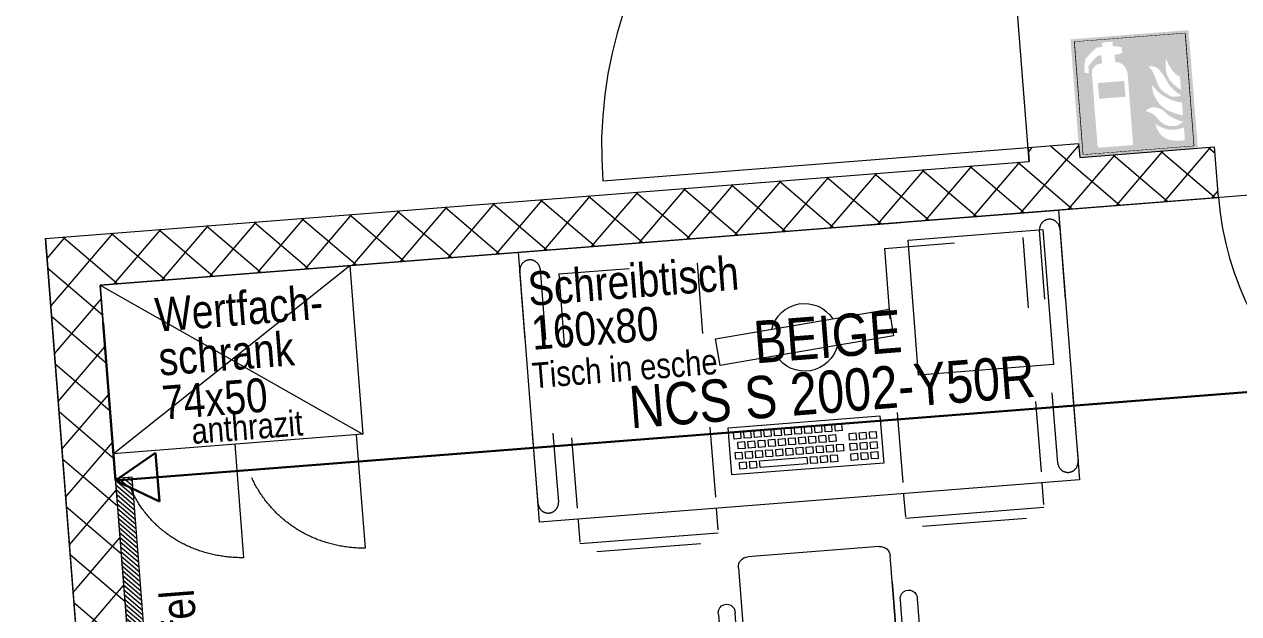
# Model space of a CAD drawing. Header units: millimetres. Extents: x 1954135 to 2038297, y 1349223 to 1397094.
# Drawn here: x 1969559 to 1973147, y 1368580 to 1370321 of the extents above; entities that cross this region are included whole.
import ezdxf
from ezdxf.enums import TextEntityAlignment as Align

# ---------------------------------------------------------------- set-up
doc = ezdxf.new("R2010")
doc.units = ezdxf.units.MM
doc.header["$MEASUREMENT"] = 0
for name, pattern in [('DGN Style 2', [694.23873, 416.543238, -277.695492]), ('DGN Style 5', [485.967111, 208.271619, -277.695492]), ('VERDECKT', [95.25, 63.5, -31.75])]:
    doc.linetypes.add(name, pattern=pattern)
doc.layers.get('Defpoints').update_dxf_attribs({"lineweight": 0})
for name, color, linetype, lineweight in [('01_Grundriss', 7, 'Continuous', 0), ('01_Möbel_Nebenräume', 7, 'Continuous', 0), ('04_Bemassung', 1, 'Continuous', 0), ('10_Einrichtung', 7, 'Continuous', 0), ('12_Deko', 7, 'Continuous', 0), ('16_Brandschutz', 94, 'Continuous', 0)]:
    doc.layers.add(name, color=color, linetype=linetype, lineweight=lineweight)
doc.layers.add('15_Flächen (Construction)', color=6, linetype='Continuous', lineweight=0, plot=False)
doc.styles.add('Rossmann', font='ARIALN.TTF', dxfattribs={"height": 100})
doc.styles.add('SIMPLEX-5 für bm', font='simplex.shx')
doc.styles.add('Style-Arial Narrow', font='ARIALN.TTF')
doc.dimstyles.new('FP7', dxfattribs={"dimtxt": 0.15, "dimasz": 0.11, "dimexe": 0.05, "dimexo": 0.0625, "dimgap": 0.1, "dimtad": 1, "dimzin": 7, "dimdsep": 46, "dimtxsty": 'SIMPLEX-5 für bm', "dimblk": 'OBLIQUE', "dimcen": 0, "dimclrd": 256, "dimclre": 256, "dimadec": 0, "dimazin": 0, "dimtfac": 1, "dimtdec": 0, "dimtmove": 2, "dimatfit": 1, "dimldrblk": 'OBLIQUE', "dimfxl": 0.05, "dimfxlon": 1, "dimtolj": 1, "dimtzin": 7, "dimlwd": -1, "dimlwe": -1, "dimarcsym": 0})

# ---------------------------------------------------------------- blocks, each defined once
blk = doc.blocks.new('_Oblique')
at = {"color": 0, "linetype": 'ByBlock', "lineweight": -2, "ltscale": 0.01}
blk.add_line((0.005, 0.005), (-0.005, -0.005), dxfattribs=at)
blk = doc.blocks.new('*D428')
at = {"layer": '04_Bemassung', "linetype": 'Continuous', "ltscale": 1000, "transparency": 16777216}
for p, q in [((1973999.5, 1361423.7), (1973141.1, 1372390.2)), ((1973999.5, 1361423.7), (1974020.5, 1361154.5)), ((1974020.5, 1361154.5), (1974878.9, 1350188.1))]:
    blk.add_line(p, q, dxfattribs=at)
at = {"layer": '04_Bemassung', "ltscale": 1000, "transparency": 16777216}
for p, q in [((1974049.3, 1361427.6), (1973949.6, 1361419.8)), ((1974070.4, 1361158.4), (1973970.7, 1361150.6))]:
    blk.add_line(p, q, dxfattribs=at)
at = {"layer": 'Defpoints', "color": 0, "linetype": 'Continuous', "lineweight": 0, "ltscale": 1000, "transparency": 16777216}
for p in [(1975046.1, 1361505.6), (1975067.2, 1361236.5), (1974020.5, 1361154.5)]:
    blk.add_point(p, dxfattribs=at)
at = {"layer": '04_Bemassung', "linetype": 'Continuous', "ltscale": 1000, "transparency": 16777216, "xscale": 11000, "yscale": 11000, "zscale": 11000}
for p, rotation in [((1973999.5, 1361423.7), 274.4753740006579), ((1974020.5, 1361154.5), 94.47537400065787)]:
    blk.add_blockref('_Oblique', p, dxfattribs=dict(at, rotation=rotation))
at = {"layer": '04_Bemassung', "color": 0, "linetype": 'Continuous', "ltscale": 1000, "transparency": 16777216, "insert": (1963043.5, 1360430.8), "char_height": 150, "attachment_point": 5, "rotation": 274.4754, "style": 'SIMPLEX-5 für bm'}
blk.add_mtext('\\A1;\\H1x;\\W0.55;.27', dxfattribs=at)
blk = doc.blocks.new('*D434')
at = {"layer": '04_Bemassung', "linetype": 'Continuous', "ltscale": 1000, "transparency": 16777216}
for p, q in [((1970148.4, 1360206.3), (1981114.8, 1361064.6)), ((1969988.9, 1360193.8), (1959022.4, 1359335.5)), ((1970148.4, 1360206.3), (1969988.9, 1360193.8))]:
    blk.add_line(p, q, dxfattribs=at)
at = {"layer": '04_Bemassung', "ltscale": 1000, "transparency": 16777216}
for p, q in [((1970152.3, 1360156.4), (1970144.5, 1360256.1)), ((1969992.8, 1360143.9), (1969985, 1360243.6))]:
    blk.add_line(p, q, dxfattribs=at)
at = {"layer": 'Defpoints', "color": 0, "linetype": 'Continuous', "lineweight": 0, "ltscale": 1000, "transparency": 16777216}
for p in [(1969988.9, 1360193.8), (1970178.6, 1359820.7), (1970019, 1359808.2)]:
    blk.add_point(p, dxfattribs=at)
at = {"layer": '04_Bemassung', "linetype": 'Continuous', "ltscale": 1000, "transparency": 16777216, "xscale": 11000, "yscale": 11000, "zscale": 11000}
for p, rotation in [((1969988.9, 1360193.8), 4.475374000657871), ((1970148.4, 1360206.3), 184.4753740006579)]:
    blk.add_blockref('_Oblique', p, dxfattribs=dict(at, rotation=rotation))
at = {"layer": '04_Bemassung', "color": 0, "linetype": 'Continuous', "ltscale": 1000, "transparency": 16777216, "insert": (1969210.3, 1371166.5), "char_height": 150, "attachment_point": 5, "rotation": 184.4754, "style": 'SIMPLEX-5 für bm'}
blk.add_mtext('\\A1;\\H1x;\\W0.55;.16', dxfattribs=at)
blk = doc.blocks.new('*D437')
at = {"layer": '04_Bemassung', "linetype": 'Continuous', "ltscale": 1000, "transparency": 16777216}
for p, q in [((1966958.1, 1359956.6), (1977924.6, 1360814.9)), ((1966818.6, 1359945.7), (1955852.1, 1359087.3)), ((1966958.1, 1359956.6), (1966818.6, 1359945.7))]:
    blk.add_line(p, q, dxfattribs=at)
at = {"layer": '04_Bemassung', "ltscale": 1000, "transparency": 16777216}
for p, q in [((1966962, 1359906.7), (1966954.2, 1360006.4)), ((1966822.5, 1359895.8), (1966814.7, 1359995.5))]:
    blk.add_line(p, q, dxfattribs=at)
at = {"layer": 'Defpoints', "color": 0, "linetype": 'Continuous', "lineweight": 0, "ltscale": 1000, "transparency": 16777216}
for p in [(1966818.6, 1359945.7), (1966884.2, 1359106.4), (1967023.8, 1359117.4)]:
    blk.add_point(p, dxfattribs=at)
at = {"layer": '04_Bemassung', "linetype": 'Continuous', "ltscale": 1000, "transparency": 16777216, "xscale": 11000, "yscale": 11000, "zscale": 11000}
for p, rotation in [((1966818.6, 1359945.7), 4.475374000657871), ((1966958.1, 1359956.6), 184.4753740006579)]:
    blk.add_blockref('_Oblique', p, dxfattribs=dict(at, rotation=rotation))
at = {"layer": '04_Bemassung', "color": 0, "linetype": 'Continuous', "ltscale": 1000, "transparency": 16777216, "insert": (1966030, 1370917.6), "char_height": 150, "attachment_point": 5, "rotation": 184.4754, "style": 'SIMPLEX-5 für bm'}
blk.add_mtext('\\A1;\\H1x;\\W0.55;.14', dxfattribs=at)
blk = doc.blocks.new('*U619')
at = {"layer": '01_Möbel_Nebenräume', "color": 1, "linetype": 'DGN Style 5'}
for p, q in [((-30, -345), (-30, 345)), ((30, 345), (30, -345))]:
    blk.add_line(p, q, dxfattribs=at)
for centre, start, end in [((0, 345), 0, 180), ((0, -345), 180, 0)]:
    blk.add_arc(centre, 30, start, end, dxfattribs=at)
blk = doc.blocks.new('*U620')
at = {"layer": '01_Möbel_Nebenräume', "color": 1, "linetype": 'DGN Style 5'}
for p, q in [((-30, -345), (-30, 345)), ((30, 345), (30, -345))]:
    blk.add_line(p, q, dxfattribs=at)
for centre, start, end in [((0, 345), 0, 180), ((0, -345), 180, 0)]:
    blk.add_arc(centre, 30, start, end, dxfattribs=at)
blk = doc.blocks.new('*U621')
at = {"layer": '01_Möbel_Nebenräume', "color": 1, "linetype": 'Continuous', "lineweight": 0, "flags": 128}
blk.add_lwpolyline([(-87.6, -48.3), (-255.2, -63.8), (-262.6, 15.8), (255.2, 63.8), (262.6, -15.8), (-87.6, -48.3)], dxfattribs=at)
at = {"layer": '01_Möbel_Nebenräume', "color": 1, "linetype": 'Continuous', "lineweight": 0, "extrusion": (0, 0, -1)}
for start, end in [(18.2814, 151.1251), (198.2814, 331.1251)]:
    blk.add_arc((0, 0), 100, start, end, dxfattribs=at)
blk = doc.blocks.new('*U622')
at = {"layer": '01_Möbel_Nebenräume', "color": 1, "linetype": 'Continuous', "lineweight": 0, "flags": 128}
for points in [[(-225, 70), (225, 70), (225, -70), (-225, -70)], [(-210, 55), (-190, 55), (-190, 35), (-210, 35)], [(-180, 55), (-160, 55), (-160, 35), (-180, 35)], [(-150, 55), (-130, 55), (-130, 35), (-150, 35)], [(-120, 55), (-100, 55), (-100, 35), (-120, 35)], [(-90, 55), (-70, 55), (-70, 35), (-90, 35)], [(-60, 55), (-40, 55), (-40, 35), (-60, 35)], [(-30, 55), (-10, 55), (-10, 35), (-30, 35)], [(0, 55), (20, 55), (20, 35), (0, 35)], [(30, 55), (50, 55), (50, 35), (30, 35)], [(60, 55), (80, 55), (80, 35), (60, 35)], [(90, 55), (110, 55), (110, 35), (90, 35)], [(-200, 25), (-180, 25), (-180, 5), (-200, 5)], [(-170, 25), (-150, 25), (-150, 5), (-170, 5)], [(-140, 25), (-120, 25), (-120, 5), (-140, 5)], [(-110, 25), (-90, 25), (-90, 5), (-110, 5)], [(-80, 25), (-60, 25), (-60, 5), (-80, 5)], [(-50, 25), (-30, 25), (-30, 5), (-50, 5)], [(-20, 25), (0, 25), (0, 5), (-20, 5)], [(10, 25), (30, 25), (30, 5), (10, 5)], [(40, 25), (60, 25), (60, 5), (40, 5)], [(70, 25), (90, 25), (90, 5), (70, 5)], [(130, 25), (150, 25), (150, 5), (130, 5)], [(160, 25), (180, 25), (180, 5), (160, 5)], [(190, 25), (210, 25), (210, 5), (190, 5)], [(-210, -5), (-190, -5), (-190, -25), (-210, -25)], [(-200, -35), (-180, -35), (-180, -55), (-200, -55)], [(-180, -5), (-160, -5), (-160, -25), (-180, -25)], [(-170, -35), (-150, -35), (-150, -55), (-170, -55)], [(-150, -5), (-130, -5), (-130, -25), (-150, -25)], [(-140, -35), (0, -35), (0, -55), (-140, -55)], [(-120, -5), (-100, -5), (-100, -25), (-120, -25)], [(-90, -5), (-70, -5), (-70, -25), (-90, -25)], [(-60, -5), (-40, -5), (-40, -25), (-60, -25)], [(-30, -5), (-10, -5), (-10, -25), (-30, -25)], [(0, -5), (20, -5), (20, -25), (0, -25)], [(10, -35), (30, -35), (30, -55), (10, -55)], [(30, -5), (50, -5), (50, -25), (30, -25)], [(40, -35), (60, -35), (60, -55), (40, -55)], [(60, -5), (80, -5), (80, -25), (60, -25)], [(70, -35), (90, -35), (90, -55), (70, -55)], [(90, -5), (110, -5), (110, -25), (90, -25)], [(130, -5), (150, -5), (150, -25), (130, -25)], [(130, -35), (150, -35), (150, -55), (130, -55)], [(160, -5), (180, -5), (180, -25), (160, -25)], [(160, -35), (180, -35), (180, -55), (160, -55)], [(190, -5), (210, -5), (210, -25), (190, -25)], [(190, -35), (210, -35), (210, -55), (190, -55)]]:
    blk.add_lwpolyline(points, close=True, dxfattribs=at)
blk = doc.blocks.new('Schreibtisch 160x80')
at = {"layer": '01_Möbel_Nebenräume', "color": 1, "linetype": 'Continuous', "lineweight": 0, "flags": 128}
for points in [[(-800, 400), (800, 400), (800, -400), (-800, -400)], [(350.2, 345.8), (750.2, 345.8), (750.2, -54.2), (350.2, -54.2)]]:
    blk.add_lwpolyline(points, close=True, dxfattribs=at)
at = {"layer": '01_Möbel_Nebenräume', "color": 1, "linetype": 'DGN Style 5'}
for name, p in [('*U620', (-770, 0)), ('*U619', (770, 0))]:
    blk.add_blockref(name, p, dxfattribs=at)
at = {"layer": '01_Möbel_Nebenräume', "color": 1, "linetype": 'Continuous', "lineweight": 0}
for name, p in [('*U621', (23.2, 83.6)), ('*U622', (2.2, -234.9))]:
    blk.add_blockref(name, p, dxfattribs=at)
at = {"layer": '01_Möbel_Nebenräume', "color": 1, "linetype": 'Continuous', "lineweight": 0, "insert": (-780.3, 339.5), "char_height": 100, "attachment_point": 1, "line_spacing_factor": 0.781128, "style": 'Rossmann'}
blk.add_mtext('\\pt500;\\FArial Narrow;\\C1;Schreibtisch\\P160x80', dxfattribs=at)
blk = doc.blocks.new('Container 4er')
at = {"layer": '01_Möbel_Nebenräume', "color": 1, "linetype": 'DGN Style 5'}
for p, q in [((-205, 413.5), (205, 413.5)), ((-205, 413.5), (-205, -313.6)), ((205, 413.5), (205, -313.6)), ((-205, -313.6), (-205, -318.1))]:
    blk.add_line(p, q, dxfattribs=at)
at = {"layer": '01_Möbel_Nebenräume', "color": 1, "linetype": 'VERDECKT'}
for p, q in [((-205, -318.1), (-205, -386.5)), ((205, -313.6), (205, -386.5))]:
    blk.add_line(p, q, dxfattribs=at)
at = {"layer": '01_Möbel_Nebenräume', "color": 1, "linetype": 'Continuous'}
for p, q in [((205, -386.5), (-205, -386.5)), ((-156.5, -413.5), (151.1, -413.5))]:
    blk.add_line(p, q, dxfattribs=at)
blk = doc.blocks.new('Drehstuhl')
at = {"layer": '01_Möbel_Nebenräume', "color": 1}
for p, q in [((195, 256.9), (-195, 256.9)), ((-225, 226.9), (-225, -209.9)), ((225, -128.9), (225, 226.9)), ((225, 149.6), (225, -167.9)), ((-294.7, 93.9), (-294.7, -63.6)), ((-245, -163.2), (-244.9, 94.3)), ((245, -163.2), (244.9, 94.3)), ((294.7, 93.9), (294.7, -63.6)), ((-257.7, -160.9), (-257.7, -101.2)), ((257.7, -116.2), (257.7, -101.2)), ((-245, -118.9), (-225, -123)), ((245, -118.9), (225, -123)), ((225, -209.9), (225, -128.9)), ((257.7, -160.9), (257.7, -116.2)), ((-225, -168.4), (-257.7, -160.9)), ((225, -168.4), (257.7, -160.9))]:
    blk.add_line(p, q, dxfattribs=at)
at = {"layer": '01_Möbel_Nebenräume', "color": 1, "extrusion": (0, 0, -1)}
for centre, radius, start, end in [((195, 226.9), 30, 360, 90), ((-195, 226.9), 30, 90, 180), ((269.8, 97.1), 25.1, 352.4737, 187.5263), ((-269.8, 97.1), 25.1, 352.4737, 187.5263), ((241.1, -48), 55.7, 273.9515, 343.7358), ((-0.6, 468.6), 584.8, 247.4327, 292.6697), ((-241.1, -48), 55.7, 196.2642, 266.0485), ((0, 347.7), 562.6, 246.4258, 293.5742), ((0, 305.7), 562.6, 246.4258, 293.5742)]:
    blk.add_arc(centre, radius, start, end, dxfattribs=at)
at = {"layer": '01_Möbel_Nebenräume', "color": 1, "ltscale": 0.01}
blk.add_point((0, -12.5), dxfattribs=at)
blk = doc.blocks.new('Container 4er_1')
at = {"layer": '01_Möbel_Nebenräume', "color": 1, "linetype": 'DGN Style 5'}
for p, q in [((-205, 413.5), (205, 413.5)), ((-205, 413.5), (-205, -313.6)), ((205, 413.5), (205, -313.6)), ((-205, -313.6), (-205, -318.1))]:
    blk.add_line(p, q, dxfattribs=at)
at = {"layer": '01_Möbel_Nebenräume', "color": 1, "linetype": 'VERDECKT'}
for p, q in [((-205, -318.1), (-205, -386.5)), ((205, -313.6), (205, -386.5))]:
    blk.add_line(p, q, dxfattribs=at)
at = {"layer": '01_Möbel_Nebenräume', "color": 1, "linetype": 'Continuous'}
for p, q in [((205, -386.5), (-205, -386.5)), ((-156.5, -413.5), (151.1, -413.5))]:
    blk.add_line(p, q, dxfattribs=at)
blk = doc.blocks.new('*U617')
at = {"layer": '01_Möbel_Nebenräume', "color": 1, "linetype": 'Continuous', "lineweight": 0}
blk.add_blockref('Schreibtisch 160x80', (0, 331.9), dxfattribs=at)
at = {"layer": '01_Möbel_Nebenräume', "color": 1, "linetype": 'VERDECKT'}
for name, p in [('Container 4er', (-481.3, 245.5)), ('Container 4er_1', (483.6, 245.5))]:
    blk.add_blockref(name, p, dxfattribs=at)
at = {"layer": '01_Möbel_Nebenräume', "color": 1}
blk.add_blockref('Drehstuhl', (0, -475), dxfattribs=at)
at = {"layer": '01_Möbel_Nebenräume', "color": 1, "linetype": 'Continuous', "lineweight": 0, "style": 'Style-Arial Narrow'}
blk.add_text('Tisch in esche', height=75, dxfattribs=at).set_placement((-513.8, 365.3), align=Align.MIDDLE_CENTER)
blk = doc.blocks.new('Wertfachschrank anthrazit')
at = {"layer": '01_Möbel_Nebenräume', "color": 1, "linetype": 'Continuous', "lineweight": 0}
for p, q in [((-370, -56), (370, 444)), ((-370, 444), (370, -56)), ((-370, 444), (370, 444)), ((-370, -56), (-370, 444)), ((370, 444), (370, -56)), ((370, -56), (-370, -56))]:
    blk.add_line(p, q, dxfattribs=at)
at = {"layer": '01_Möbel_Nebenräume', "color": 1, "linetype": 'DGN Style 2', "lineweight": 0}
for p, q in [((-10, -56), (-10, -392.3)), ((350, -56), (350, -392.3))]:
    blk.add_line(p, q, dxfattribs=at)
at = {"layer": '01_Möbel_Nebenräume', "color": 1, "linetype": 'DGN Style 2', "lineweight": 0, "extrusion": (0, 0, -1)}
for centre, major_axis, ratio, start_param, end_param in [((81.4, 12.3), (368, 253.4), 0.861195, 2.321283, 3.646939), ((420.1, 12.3), (-322.6, -280.8), 0.90816, 5.552635, 6.878292)]:
    blk.add_ellipse(centre, major_axis=major_axis, ratio=ratio, start_param=start_param, end_param=end_param, dxfattribs=at)
blk = doc.blocks.new('*U626')
at = {"layer": '01_Möbel_Nebenräume', "color": 1, "linetype": 'Continuous', "lineweight": 0}
blk.add_blockref('Wertfachschrank anthrazit', (0, -25.9), dxfattribs=at)
at = {"layer": '01_Möbel_Nebenräume', "color": 1, "linetype": 'Continuous', "lineweight": 0, "style": 'Style-Arial Narrow'}
blk.add_text('anthrazit', height=75, dxfattribs=at).set_placement((30.4, -33.8), align=Align.MIDDLE_CENTER)
at = {"layer": '01_Möbel_Nebenräume', "color": 1, "linetype": 'Continuous', "lineweight": 0, "insert": (-214.5, 367.4), "char_height": 100, "attachment_point": 1, "line_spacing_factor": 0.781128, "style": 'Rossmann'}
blk.add_mtext('\\pt500;\\FArial Narrow;\\C1;Wertfach-\\Pschrank\\P74x50', dxfattribs=at)
blk = doc.blocks.new('*U631')
at = {"layer": '01_Möbel_Nebenräume', "linetype": 'Continuous', "lineweight": 0}
h = blk.add_hatch(dxfattribs=at)
h.set_pattern_fill('HATCH', color=253, style=0, pattern_type=2)
h.set_pattern_definition([(45, (-540.721, 140.31), (-7.07107, 7.07107), [])])
h.paths.add_polyline_path([(624.5, 127.7), (-1000, 127.7), (-1000, 77.7), (624.5, 77.7)])
at = {"layer": '01_Möbel_Nebenräume', "color": 1, "linetype": 'Continuous', "lineweight": 0, "flags": 128}
blk.add_lwpolyline([(624.5, 127.7), (-1000, 127.7), (-1000, 77.7), (624.5, 77.7)], close=True, dxfattribs=at)
at = {"layer": '01_Möbel_Nebenräume', "color": 1, "linetype": 'Continuous', "lineweight": 0, "insert": (-316.3, 22.3), "char_height": 100, "attachment_point": 1, "line_spacing_factor": 0.6, "style": 'Rossmann'}
blk.add_mtext('\\pt500;\\C1;Magnettafel', dxfattribs=at)
blk = doc.blocks.new('POS_23')
at = {"layer": '01_Möbel_Nebenräume', "color": 1, "linetype": 'Continuous', "lineweight": 0}
blk.add_blockref('*U631', (0, -127.7), dxfattribs=at)
blk = doc.blocks.new('MagTa')
at = {"layer": '01_Möbel_Nebenräume', "color": 1, "linetype": 'Continuous', "lineweight": 0}
blk.add_blockref('POS_23', (0, 0), dxfattribs=at)
blk = doc.blocks.new('TAFEL')
at = {"layer": '01_Möbel_Nebenräume', "color": 1, "linetype": 'Continuous', "lineweight": 0}
blk.add_blockref('MagTa', (0, 0), dxfattribs=at)
blk = doc.blocks.new('*U641')
at = {"layer": '16_Brandschutz', "color": 7, "ltscale": 69.986003, "flags": 128}
blk.add_lwpolyline([(-162.9, 166.6), (163.3, 166.6), (163.3, -166.7), (-163.5, -166.7)], close=True, dxfattribs=at)
at = {"linetype": 'Continuous', "lineweight": 0}
blk.add_wipeout([(-162.9, 166.6), (163.3, 166.6), (163.3, -166.7), (-163.5, -166.7)], dxfattribs=at).dxf.layer = '10_Einrichtung'
at = {"layer": '16_Brandschutz', "ltscale": 69.986003, "true_color": 0xb82428, "extrusion": (0, 0, -1)}
h = blk.add_hatch(color=242, dxfattribs=at)
edge = h.paths.add_edge_path()
edge.add_line((-138.9, -111), (-138.9, -148))
edge.add_spline(control_points=[(-138.9, -148), (-138.9, -148), (-121.2, -149), (-112.7, -148), (-104, -147), (-92.9, -143.9), (-88.4, -141.8), (-81.5, -138.6), (-76.3, -133.9), (-73.9, -131.4), (-69.2, -127.1), (-68.6, -126.1), (-66.1, -121.7), (-63.5, -117.3), (-59.3, -107.6), (-58.3, -105.1), (-55.7, -98.3), (-55.3, -93.4), (-55.3, -93.4), (-55.3, -93.4), (-59.3, -97.1), (-61.2, -98.3), (-66.4, -101.6), (-71.6, -104.5), (-76.8, -107), (-80.7, -109), (-84.5, -110.8), (-88.4, -112), (-92.2, -113.1), (-96.2, -113.5), (-100, -113.9), (-105.9, -114.5), (-111.7, -115.1), (-117.6, -114.8), (-121.2, -114.8), (-124.7, -113.5), (-128.3, -112.9), (-131.8, -112.2), (-138.9, -111), (-138.9, -111)], knot_values=[0, 0, 0, 0, 0.076923, 0.076923, 0.076923, 0.153846, 0.153846, 0.153846, 0.230769, 0.230769, 0.230769, 0.307692, 0.307692, 0.307692, 0.384615, 0.384615, 0.384615, 0.461538, 0.461538, 0.461538, 0.538462, 0.538462, 0.538462, 0.615385, 0.615385, 0.615385, 0.692308, 0.692308, 0.692308, 0.769231, 0.769231, 0.769231, 0.846154, 0.846154, 0.846154, 0.923077, 0.923077, 0.923077, 1, 1, 1, 1], degree=3, periodic=0)
edge = h.paths.add_edge_path(flags=16)
edge.add_spline(control_points=[(-138.9, -93.1), (-127.3, -99.9), (-131.3, -98.1), (-127.3, -99.9), (-123.4, -101.7), (-122.1, -103.2), (-115.6, -103.8), (-111.7, -104.2), (-101.4, -104), (-96.2, -102.9), (-89.7, -101.4), (-84.3, -98.3), (-80.7, -96), (-75.4, -92.8), (-74.2, -90.8), (-69.9, -86.3), (-66.4, -82.4), (-60.6, -74.2), (-57.3, -70.7), (-53.1, -66), (-50.5, -64.1), (-47.6, -61.9), (-44.4, -59.5), (-42, -58.4), (-38.8, -57), (-35.9, -55.8), (-29.2, -54.1), (-29.2, -54.1), (-29.2, -54.1), (-31.6, -51.9), (-33, -51.2), (-36.6, -49.1), (-40.1, -46.6), (-43.7, -45.2), (-46.3, -44.4), (-48.9, -44.3), (-51.5, -44.4), (-55.7, -44.5), (-59.9, -45), (-64, -46.3), (-68.4, -47.6), (-72.5, -49.3), (-76.8, -52.1), (-79.9, -54.3), (-83.2, -57.8), (-86.5, -60.9), (-90, -64.3), (-93.6, -68.5), (-97.1, -71.7), (-100.7, -74.8), (-104.4, -77.1), (-107.8, -79.4), (-110.1, -81), (-112.4, -82), (-114.6, -83.4), (-116.9, -84.7), (-119.1, -86.2), (-121.5, -87.2), (-124, -88.4), (-126.6, -89.3), (-129.2, -90.2), (-132.5, -91.2), (-138.9, -93.1), (-138.9, -93.1)], knot_values=[0, 0, 0, 0, 0.047619, 0.047619, 0.047619, 0.095238, 0.095238, 0.095238, 0.142857, 0.142857, 0.142857, 0.190476, 0.190476, 0.190476, 0.238095, 0.238095, 0.238095, 0.285714, 0.285714, 0.285714, 0.333333, 0.333333, 0.333333, 0.380952, 0.380952, 0.380952, 0.428571, 0.428571, 0.428571, 0.47619, 0.47619, 0.47619, 0.52381, 0.52381, 0.52381, 0.571429, 0.571429, 0.571429, 0.619048, 0.619048, 0.619048, 0.666667, 0.666667, 0.666667, 0.714286, 0.714286, 0.714286, 0.761905, 0.761905, 0.761905, 0.809524, 0.809524, 0.809524, 0.857143, 0.857143, 0.857143, 0.904762, 0.904762, 0.904762, 0.952381, 0.952381, 0.952381, 1, 1, 1, 1], degree=3, periodic=0)
edge = h.paths.add_edge_path(flags=16)
edge.add_line((-138.9, -36.6), (-138.9, -74.6))
edge.add_line((-138.9, -74.6), (-135.1, -73.5))
edge.add_spline(control_points=[(-135.1, -73.5), (-133.8, -73.3), (-126.9, -71.4), (-122.4, -69.7), (-118.2, -68.1), (-113.7, -66.2), (-108.9, -63.8), (-104.4, -61.6), (-97.8, -58.4), (-94.3, -56), (-89.3, -52.9), (-86.7, -50.2), (-83.6, -47.2), (-79.9, -44), (-76.8, -41.1), (-73.9, -37.5), (-70.6, -33.4), (-67.3, -28.1), (-65.1, -23.9), (-62.1, -18.4), (-59.3, -11.2), (-58.3, -8.3), (-56.1, -1.4), (-55.3, 5.4), (-55.3, 5.4), (-54.5, 15.1), (-55.3, 20.9), (-55.3, 20.9), (-55.3, 20.9), (-57.3, 18.4), (-58.3, 17.1), (-60.8, 13.5), (-63.5, 9.5), (-66.1, 6.3), (-70.2, 1.3), (-74.4, -3.4), (-78.7, -7.2), (-82.2, -10.6), (-85.8, -12.7), (-89.3, -15.1), (-92.1, -17), (-94.5, -18.4), (-97.1, -20), (-99.9, -21.6), (-102.3, -23.5), (-104.9, -24.9), (-107.8, -26.4), (-110.8, -27.5), (-113.7, -28.7), (-116.9, -30.1), (-120.2, -31.5), (-123.4, -32.7), (-126.6, -33.8), (-129.9, -34.8), (-133.1, -35.5), (-135.1, -36.1), (-138.9, -36.6), (-138.9, -36.6)], knot_values=[0, 0, 0, 0, 0.052632, 0.052632, 0.052632, 0.105263, 0.105263, 0.105263, 0.157895, 0.157895, 0.157895, 0.210526, 0.210526, 0.210526, 0.263158, 0.263158, 0.263158, 0.315789, 0.315789, 0.315789, 0.368421, 0.368421, 0.368421, 0.421053, 0.421053, 0.421053, 0.473684, 0.473684, 0.473684, 0.526316, 0.526316, 0.526316, 0.578947, 0.578947, 0.578947, 0.631579, 0.631579, 0.631579, 0.684211, 0.684211, 0.684211, 0.736842, 0.736842, 0.736842, 0.789474, 0.789474, 0.789474, 0.842105, 0.842105, 0.842105, 0.894737, 0.894737, 0.894737, 0.947368, 0.947368, 0.947368, 1, 1, 1, 1], degree=3, periodic=0)
edge = h.paths.add_edge_path(flags=16)
edge.add_spline(control_points=[(-138.9, -15.1), (-132.1, -17.1), (-135.4, -16.5), (-132.1, -17.1), (-129.9, -17.4), (-129.2, -18), (-122.4, -18), (-115.6, -18), (-114.3, -17.8), (-111.7, -17.1), (-108.2, -16.1), (-108.5, -16.1), (-104, -13.1), (-101.4, -11.6), (-93.6, -6.2), (-90.4, -3.4), (-85.8, 0.4), (-83.2, 2.9), (-80.7, 6.3), (-77.4, 10.7), (-74.4, 16.1), (-72.9, 20), (-70.2, 26.2), (-69.2, 32.2), (-68, 36.6), (-66.4, 42), (-65.4, 45.4), (-64, 49.2), (-62.8, 53.2), (-61.9, 56.4), (-60.2, 60), (-59, 62.9), (-57.9, 65.1), (-55.3, 68.8), (-53.8, 71), (-47.6, 77.5), (-47.6, 77.5), (-50.6, 77.5), (-50.8, 77.6), (-52.4, 77.5), (-55.3, 77.3), (-58.3, 77.2), (-61.2, 76.5), (-63.8, 75.9), (-66.4, 75.2), (-69, 73.7), (-71.8, 71.9), (-74.8, 69.8), (-77.7, 66.8), (-79.9, 64.3), (-82.2, 60.4), (-84.5, 57.1), (-87.1, 53.2), (-89.7, 50), (-92.2, 45.4), (-94.5, 41.3), (-96.9, 35.5), (-99, 30.7), (-101.1, 26.7), (-103, 22.2), (-104.9, 19.1), (-108.2, 13.7), (-111.3, 9.4), (-114.6, 5.4), (-116.7, 2.9), (-118.6, 1.4), (-120.5, -0.6), (-123.1, -3.1), (-125.7, -6.2), (-128.3, -8.3), (-131.8, -11.1), (-138.9, -15.1), (-138.9, -15.1)], knot_values=[0, 0, 0, 0, 0.041667, 0.041667, 0.041667, 0.083333, 0.083333, 0.083333, 0.125, 0.125, 0.125, 0.166667, 0.166667, 0.166667, 0.208333, 0.208333, 0.208333, 0.25, 0.25, 0.25, 0.291667, 0.291667, 0.291667, 0.333333, 0.333333, 0.333333, 0.375, 0.375, 0.375, 0.416667, 0.416667, 0.416667, 0.458333, 0.458333, 0.458333, 0.5, 0.5, 0.5, 0.541667, 0.541667, 0.541667, 0.583333, 0.583333, 0.583333, 0.625, 0.625, 0.625, 0.666667, 0.666667, 0.666667, 0.708333, 0.708333, 0.708333, 0.75, 0.75, 0.75, 0.791667, 0.791667, 0.791667, 0.833333, 0.833333, 0.833333, 0.875, 0.875, 0.875, 0.916667, 0.916667, 0.916667, 0.958333, 0.958333, 0.958333, 1, 1, 1, 1], degree=3, periodic=0)
edge = h.paths.add_edge_path(flags=16)
edge.add_spline(control_points=[(-138.9, 1.4), (-126.4, 11.2), (-130.9, 7), (-126.4, 11.2), (-122.1, 15.1), (-115.6, 22), (-112.7, 25.9), (-108.2, 31.8), (-105.3, 37.6), (-104, 40.5), (-101.1, 47), (-100.4, 52.2), (-100, 54.1), (-98.8, 61.9), (-99, 59.3), (-99, 69.7), (-99, 80.1), (-99.9, 82.4), (-100, 85.4), (-100.7, 91.2), (-102, 96), (-102, 96), (-102, 96), (-104, 90.9), (-104.9, 88.2), (-106.6, 83.8), (-108.2, 78.1), (-109.8, 74.6), (-112.4, 69), (-115, 65.3), (-117.6, 60.9), (-119.1, 58.2), (-120.8, 55.2), (-122.4, 53.2), (-124.7, 50.3), (-126.9, 48.2), (-129.2, 46.3), (-131.4, 44.4), (-133.8, 42.8), (-135.9, 41.4), (-137, 40.9), (-138.9, 40.5), (-138.9, 40.5)], knot_values=[0, 0, 0, 0, 0.071429, 0.071429, 0.071429, 0.142857, 0.142857, 0.142857, 0.214286, 0.214286, 0.214286, 0.285714, 0.285714, 0.285714, 0.357143, 0.357143, 0.357143, 0.428571, 0.428571, 0.428571, 0.5, 0.5, 0.5, 0.571429, 0.571429, 0.571429, 0.642857, 0.642857, 0.642857, 0.714286, 0.714286, 0.714286, 0.785714, 0.785714, 0.785714, 0.857143, 0.857143, 0.857143, 0.928571, 0.928571, 0.928571, 1, 1, 1, 1], degree=3, periodic=0)
edge.add_line((-138.9, 40.5), (-138.9, 1.4))
h.paths.add_polyline_path([(175, -175), (-175, -175), (-175, 175), (175, 175)], flags=16)
edge = h.paths.add_edge_path(flags=16)
edge.add_spline(control_points=[(89.6, -150.6), (20.4, -151), (21.4, -150.6), (21.4, -150.6), (21.4, -150.6), (16.2, -150.6), (15.7, -149.1), (15.2, -148.7), (14.6, -146.2), (14.6, -146.2)], knot_values=[0, 0, 0, 0, 0.333333, 0.333333, 0.333333, 0.666667, 0.666667, 0.666667, 1, 1, 1, 1], degree=3, periodic=0)
edge.add_line((14.6, -146.2), (14.6, 62.5))
edge.add_spline(control_points=[(14.6, 62.5), (14.6, 62.5), (16.6, 72.4), (18.5, 77.1), (19.9, 80.2), (22.3, 83.4), (24.4, 85.8), (26.3, 88.2), (27.5, 89.8), (30.1, 91.6), (32.2, 93.1), (36, 94.7), (37.9, 95.6), (40.5, 96.7), (42.2, 97.1), (43.8, 97.6), (45.9, 98.1), (48.7, 98.5), (48.7, 98.5)], knot_values=[0, 0, 0, 0, 0.166667, 0.166667, 0.166667, 0.333333, 0.333333, 0.333333, 0.5, 0.5, 0.5, 0.666667, 0.666667, 0.666667, 0.833333, 0.833333, 0.833333, 1, 1, 1, 1], degree=3, periodic=0)
edge.add_line((48.7, 98.5), (48.7, 119.9))
edge.add_line((48.7, 119.9), (37.9, 119.9))
edge.add_line((37.9, 119.9), (33.1, 121))
edge.add_line((33.1, 121), (25.4, 123.8))
edge.add_line((25.4, 123.8), (25.4, 139.4))
edge.add_line((25.4, 139.4), (32.2, 141.5))
edge.add_line((32.2, 141.5), (39, 144.3))
edge.add_line((39, 144.3), (51.6, 144.3))
edge.add_line((51.6, 144.3), (51.6, 158.2))
edge.add_line((51.6, 158.2), (82.8, 158.2))
edge.add_line((82.8, 158.2), (82.8, 145.2))
edge.add_line((82.8, 145.2), (97.3, 145.2))
edge.add_spline(control_points=[(97.3, 145.2), (97.3, 145.2), (109.8, 137.5), (110, 137.5), (110, 137.5), (128.7, 120.6), (130.3, 119), (137.2, 112.4), (134.2, 115.1), (135.1, 113.1), (136.8, 109.9), (137.4, 106), (138.1, 103.3), (139.1, 99.5), (139.8, 97.1), (140, 93.6), (140.7, 86.7), (141, 72.2), (141, 72.2)], knot_values=[0, 0, 0, 0, 0.166667, 0.166667, 0.166667, 0.333333, 0.333333, 0.333333, 0.5, 0.5, 0.5, 0.666667, 0.666667, 0.666667, 0.833333, 0.833333, 0.833333, 1, 1, 1, 1], degree=3, periodic=0)
edge.add_line((141, 72.2), (128.4, 72.2))
edge.add_line((128.4, 72.2), (128.4, 91.6))
edge.add_spline(control_points=[(128.4, 91.6), (118.3, 104.4), (98.2, 121), (98.2, 121)], knot_values=[0, 0, 0, 0, 1, 1, 1, 1], degree=3, periodic=0)
edge.add_line((98.2, 121), (87.6, 121))
edge.add_line((87.6, 121), (87.6, 96.7))
edge.add_spline(control_points=[(87.6, 96.7), (87.6, 96.7), (94.1, 97.4), (97.3, 96.5), (100.3, 95.7), (104.8, 93.6), (107, 91.6), (110.2, 89), (112.6, 88), (114.8, 85), (117.8, 81.3), (118.6, 75.2), (119.7, 67.3), (119.7, 66.4), (119.9, -145), (119.7, -145.2), (119.7, -145.2), (118.3, -147.6), (117.8, -148.2), (116.4, -149.3), (115, -150.6), (113.8, -150.6)], knot_values=[0, 0, 0, 0, 0.142857, 0.142857, 0.142857, 0.285714, 0.285714, 0.285714, 0.428571, 0.428571, 0.428571, 0.571429, 0.571429, 0.571429, 0.714286, 0.714286, 0.714286, 0.857143, 0.857143, 0.857143, 1, 1, 1, 1], degree=3, periodic=0)
edge.add_line((113.8, -150.6), (89.6, -150.6))
h.paths.add_polyline_path([(26.3, -6.7), (26.3, 40.2), (104.1, 40.2), (104.1, -6.7)], flags=16)
blk = doc.blocks.new('*U1522')
at = {"layer": '12_Deko', "color": 5, "linetype": 'Continuous', "lineweight": 30}
for p, q in [((62.5, 72.2), (-62.5, 0)), ((62.5, 72.2), (62.5, -72.2)), ((62.5, -72.2), (-62.5, 0))]:
    blk.add_line(p, q, dxfattribs=at)

msp = doc.modelspace()

# ---------------------------------------------------------------- hatches: boundary and pattern name
at = {"layer": '01_Grundriss', "linetype": 'Continuous', "lineweight": 0, "ltscale": 2500000.0}
h = msp.add_hatch(dxfattribs=at)
h.set_pattern_fill('ANSI37', style=0, pattern_type=2)
h.set_pattern_definition([(229.475375, (-9.36, 119.63), (76.012675, -64.977478), []), (139.475373, (-9.36, 119.63), (-64.977481, -76.0126725), [])])
h.paths.add_polyline_path([(1969783.1165, 1369550.6608), (1973088.0093, 1369809.3323), (1973076.3047, 1369958.8752), (1972677.5243, 1369927.663), (1972674.403, 1369967.541), (1972524.8604, 1369955.8364), (1972527.9816, 1369915.9584), (1969621.8693, 1369688.4989), (1969862.2307, 1366617.543), (1970011.7733, 1366629.2476)])

# ---------------------------------------------------------------- linework, layer by layer
at = {"layer": '01_Grundriss', "color": 7, "linetype": 'Continuous', "lineweight": 0, "ltscale": 2500000.0}
for p, q in [((1972524.8601, 1369955.8361), (1971268.7019, 1369857.5176)), ((1972674.4027, 1369967.5407), (1972524.8601, 1369955.8361)), ((1972524.8601, 1369955.8361), (1972527.9813, 1369915.9581)), ((1972674.4027, 1369967.5407), (1972677.524, 1369927.6627)), ((1972677.524, 1369927.6627), (1973076.3043, 1369958.8749)), ((1973088.0089, 1369809.3323), (1973076.3043, 1369958.8749)), ((1969621.8693, 1369688.4989), (1972527.9813, 1369915.9581)), ((1969783.1165, 1369550.6608), (1973088.0089, 1369809.3323)), ((1972049.966, 1369728.0849), (1972149.661, 1369735.8879)), ((1972249.3561, 1369743.691), (1972149.661, 1369735.8879)), ((1969621.8693, 1369688.4989), (1969862.2307, 1366617.543)), ((1969783.1165, 1369550.6608), (1970011.7733, 1366629.2476))]:
    msp.add_line(p, q, dxfattribs=at)
for centre, radius, start, end in [((1972524.8601, 1369955.8361), 1260, 94.475374, 184.475374), ((1973985.2648, 1369879.5598), 900, 184.475374, 274.475374)]:
    msp.add_arc(centre, radius, start, end, dxfattribs=at)
at = {"layer": '12_Deko', "color": 5, "linetype": 'Continuous', "lineweight": 30}
for p in [(1969791.9249, 1369437.5918), (1974130.1245, 1369309.7922)]:
    msp.add_line(p, (1969828.2811, 1368973.0901), dxfattribs=at)
at = {"layer": '15_Flächen (Construction)', "linetype": 'Continuous', "lineweight": 0, "flags": 128}
for points in [[(1975098.8015, 1371671.9147), (1974742.2639, 1376227.1845), (1963629.9401, 1375357.4312), (1964347.7865, 1366185.9316), (1969862.2307, 1366617.543), (1969621.8693, 1369688.4989), (1972527.9813, 1369915.9581), (1972407.0339, 1371461.2321), (1974374.6199, 1371615.2336), (1974359.7836, 1371804.7882), (1974798.4771, 1371839.1244), (1974813.3134, 1371649.5698)], [(1973325.4204, 1366888.6146), (1973235.6864, 1368035.0929), (1974223.8807, 1368112.4542), (1974084.9599, 1369887.3629), (1969783.1165, 1369550.6608), (1970011.7733, 1366629.2476)]]:
    msp.add_lwpolyline(points, close=True, dxfattribs=at)

# ---------------------------------------------------------------- block references
at = {"layer": '01_Möbel_Nebenräume', "color": 1, "linetype": 'Continuous', "lineweight": 0}
for name, p, rotation in [('*U617', (1971874.005, 1368980.2012), 4.475374000659761), ('*U626', (1970184.6165, 1369162.6556), 4.47537400065976), ('TAFEL', (1969876.5578, 1368356.817), 94.47537400065893)]:
    msp.add_blockref(name, p, dxfattribs=dict(at, rotation=rotation))
at = {"layer": '12_Deko', "color": 5, "linetype": 'Continuous', "lineweight": 30, "rotation": 4.475374000659368}
msp.add_blockref('*U1522', (1969890.5907, 1368977.967), dxfattribs=at)

# ---------------------------------------------------------------- texts
at = {"layer": '12_Deko', "color": 5, "linetype": 'Continuous', "lineweight": 30, "insert": (1971939.3771, 1369316.4379), "char_height": 125, "attachment_point": 5, "rotation": 4.475374, "line_spacing_factor": 0.781128, "style": 'Style-Arial Narrow'}
msp.add_mtext('BEIGE\\PNCS S 2002-Y50R', dxfattribs=at)

# ---------------------------------------------------------------- dimensions: what is measured, and where the dimension line sits
at = {"layer": '04_Bemassung', "linetype": 'Continuous', "ltscale": 1000}
for base, p1, p2, angle, picture, middle in [((1974020.5411, 1361154.5325), (1975046.1298, 1361505.6304), (1975067.1981, 1361236.4536), 274.475374, '*D428', (1963043.5463, 1360430.7842)), ((1969988.8634, 1360193.7875), (1970178.5561, 1359820.6731), (1970019.044, 1359808.1882), 184.475374, '*D434', (1969210.2828, 1371166.4906)), ((1966818.5594, 1359945.6502), (1967023.817, 1359117.3625), (1966884.2439, 1359106.4382), 184.475374, '*D437', (1966030.0092, 1370917.5729))]:
    dim = msp.add_linear_dim(base=base, p1=p1, p2=p2, angle=angle, text='\\H1x;\\W0.55;<>', dimstyle='FP7', override={"dimtxt": 150, "dimasz": 11000, "dimexe": 50, "dimgap": 100, "dimlfac": 0.001, "dimtdec": 2, "dimfxl": 50}, dxfattribs=at)
    dim.commit()
    dim.dimension.update_dxf_attribs({"geometry": picture, "text_midpoint": middle})

# ---------------------------------------------------------------- next in the draw order: block references
at = {"layer": '16_Brandschutz', "color": 7, "ltscale": 69.986003, "rotation": 4.475374000659774}
msp.add_blockref('*U641', (1972838.373, 1370115.7527), dxfattribs=at)

doc.saveas('drawing.dxf')
